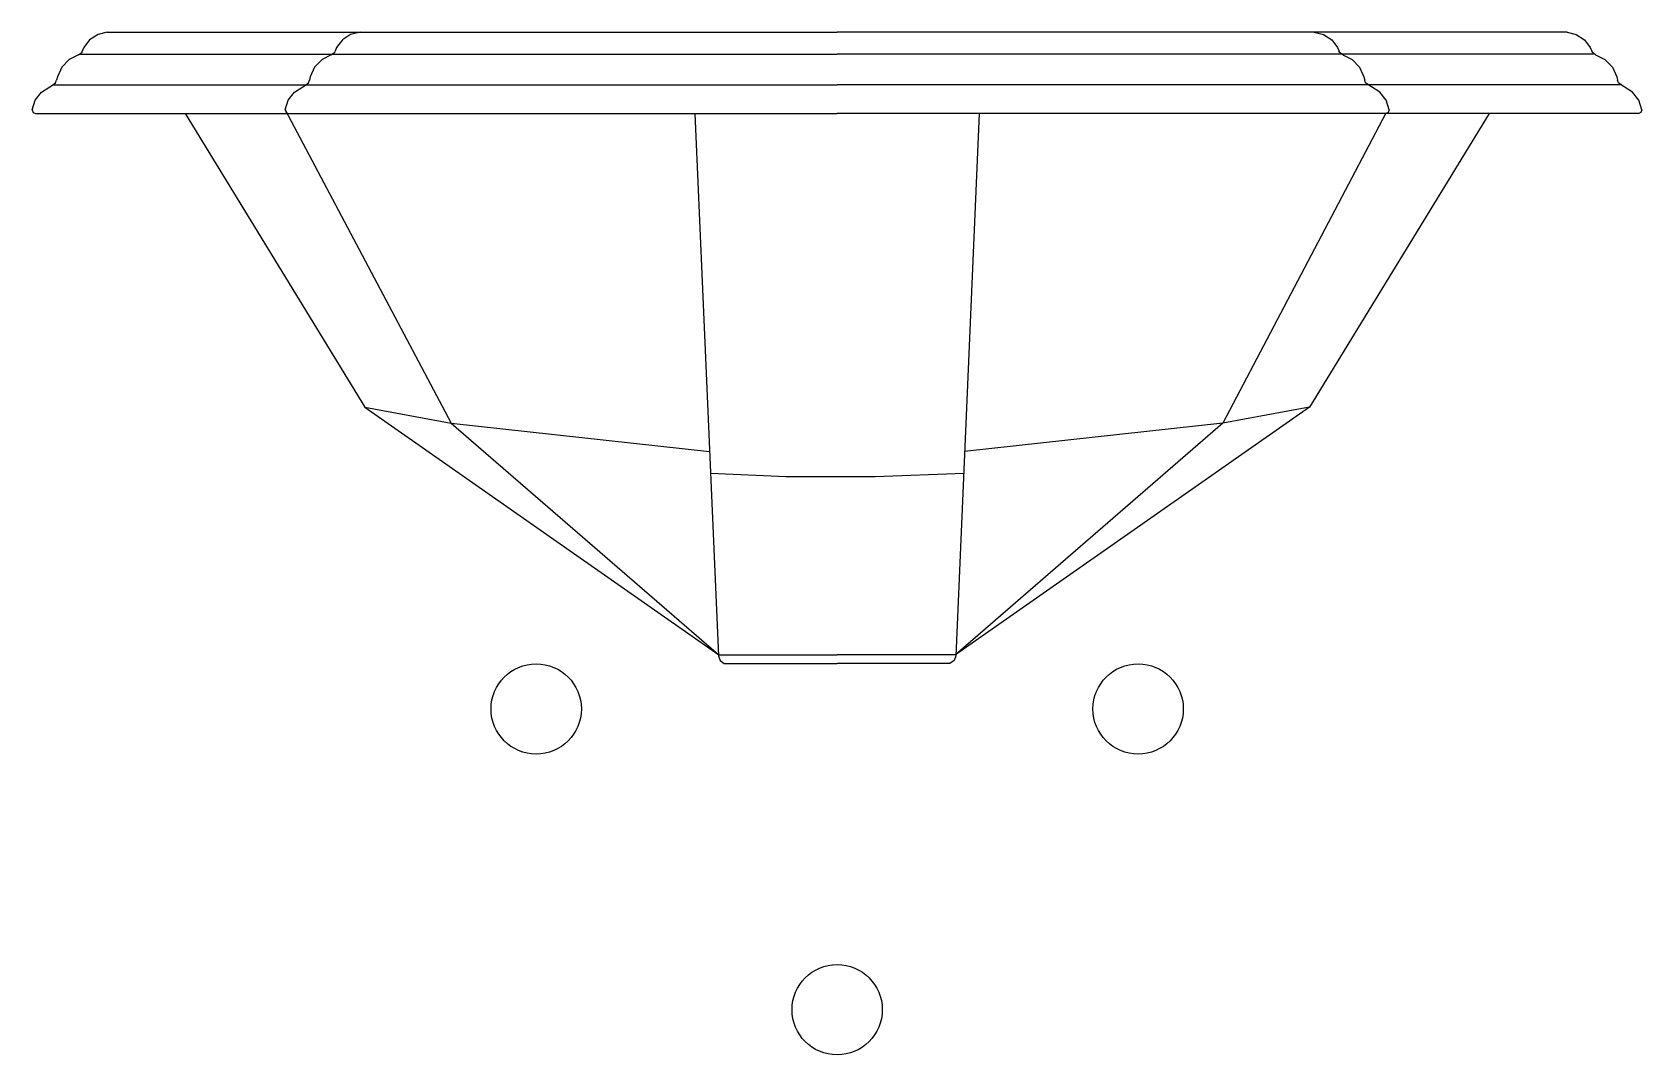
# Model space of a CAD drawing. Extents: x 1502 to 2037, y 1887 to 2227.
import ezdxf

# ---------------------------------------------------------------- set-up
doc = ezdxf.new("R2010")
doc.units = 0
doc.header["$LTSCALE"] = 50
doc.layers.add('FINA', color=6, linetype='CONTINUOUS')
doc.layers.add('GROSSA', color=3, linetype='CONTINUOUS')

msp = doc.modelspace()

# ---------------------------------------------------------------- linework, layer by layer
at = {"layer": 'FINA', "color": 0, "linetype": 'CONTINUOUS'}
for p, q in [((1608.04, 2226.18), (1605.35, 2224.41)), ((1611.21, 2226.92), (1608.04, 2226.18)), ((1928.18, 2226.92), (1931.25, 2226.18)), ((1931.25, 2226.18), (1934.05, 2224.41)), ((1518.24, 2219.57), (1769.7, 2219.57)), ((1601.62, 2219.38), (1602.74, 2220.31)), ((1602.74, 2220.31), (1602.93, 2220.59)), ((1603.39, 2221.8), (1602.93, 2220.59)), ((1605.35, 2224.41), (1603.39, 2221.8)), ((2021.06, 2219.57), (1769.7, 2219.57)), ((1934.05, 2224.41), (1936, 2221.8)), ((1936, 2221.8), (1936.47, 2220.59)), ((1936.56, 2220.31), (1936.47, 2220.59)), ((1937.77, 2219.38), (1936.56, 2220.31)), ((1596.04, 2215.29), (1594.64, 2212.12)), ((1598.55, 2217.8), (1596.04, 2215.29)), ((1601.62, 2219.38), (1598.55, 2217.8)), ((1937.77, 2219.38), (1940.84, 2217.8)), ((1940.84, 2217.8), (1943.26, 2215.29)), ((1943.26, 2215.29), (1944.75, 2212.12)), ((1509.4, 2209.42), (1769.7, 2209.42)), ((1592.13, 2208.77), (1592.69, 2209.05)), ((1592.69, 2209.05), (1593.99, 2210.08)), ((1593.99, 2210.08), (1594.36, 2211.01)), ((1594.64, 2212.12), (1594.36, 2211.01)), ((2029.9, 2209.42), (1769.7, 2209.42)), ((1944.75, 2212.12), (1945.03, 2211.01)), ((1945.31, 2210.08), (1945.03, 2211.01)), ((1946.7, 2209.05), (1945.31, 2210.08)), ((1947.26, 2208.77), (1946.7, 2209.05)), ((1586.27, 2201.14), (1587.29, 2204.31)), ((1587.29, 2204.31), (1589.34, 2207)), ((1589.34, 2207), (1592.13, 2208.77)), ((1950.05, 2207), (1947.26, 2208.77)), ((1952.1, 2204.31), (1950.05, 2207)), ((1953.12, 2201.14), (1952.1, 2204.31)), ((1586.27, 2201.14), (1641.45, 2096.91)), ((1586.27, 2201.14), (1586.64, 2200.21)), ((1586.64, 2200.21), (1587.29, 2199.93)), ((1722.42, 2199.93), (1730.24, 2019.58)), ((1816.88, 2199.93), (1809.15, 2019.58)), ((1952.02, 2199.96), (1897.84, 2096.91)), ((1952.75, 2200.21), (1952.01, 2199.93)), ((1953.12, 2201.14), (1952.75, 2200.21)), ((1612.79, 2102.22), (1641.45, 2096.91)), ((1926.6, 2102.22), (1897.84, 2096.91)), ((1641.45, 2096.91), (1727.26, 2087.51)), ((1641.45, 2096.91), (1730.33, 2019.95)), ((1897.84, 2096.91), (1809.06, 2019.95)), ((1897.84, 2096.91), (1812.04, 2087.51)), ((1752.76, 2079.14), (1727.63, 2080.16)), ((1782.35, 2079.04), (1752.76, 2079.14)), ((1811.85, 2080.16), (1782.35, 2079.04)), ((1730.33, 2019.95), (1769.7, 2019.95)), ((1809.06, 2019.95), (1769.7, 2019.95))]:
    msp.add_line(p, q, dxfattribs=at)
at = {"layer": 'FINA', "color": 0}
for centre in [(1669.7, 2001.92), (1869.7, 2001.92), (1769.7, 1901.92)]:
    msp.add_circle(centre, 15, dxfattribs=at)
at = {"layer": 'GROSSA', "color": 0, "linetype": 'CONTINUOUS'}
for p, q in [((1524.1, 2226.18), (1521.31, 2224.41)), ((1527.17, 2226.92), (1524.1, 2226.18)), ((1527.17, 2226.92), (1769.7, 2226.92)), ((2012.22, 2226.92), (1769.7, 2226.92)), ((2012.22, 2226.92), (2015.29, 2226.18)), ((2015.29, 2226.18), (2018.08, 2224.41)), ((1517.59, 2219.38), (1518.8, 2220.31)), ((1518.8, 2220.31), (1518.89, 2220.59)), ((1519.36, 2221.8), (1518.89, 2220.59)), ((1521.31, 2224.41), (1519.36, 2221.8)), ((2018.08, 2224.41), (2019.94, 2221.8)), ((2019.94, 2221.8), (2020.41, 2220.59)), ((2020.6, 2220.31), (2020.41, 2220.59)), ((2021.71, 2219.38), (2020.6, 2220.31)), ((1512.1, 2215.29), (1510.61, 2212.12)), ((1514.52, 2217.8), (1512.1, 2215.29)), ((1517.59, 2219.38), (1514.52, 2217.8)), ((2021.71, 2219.38), (2024.78, 2217.8)), ((2024.78, 2217.8), (2027.3, 2215.29)), ((2027.3, 2215.29), (2028.79, 2212.12)), ((1508.09, 2208.77), (1508.65, 2209.05)), ((1508.65, 2209.05), (1509.96, 2210.08)), ((1509.96, 2210.08), (1510.33, 2211.01)), ((1510.61, 2212.12), (1510.33, 2211.01)), ((2028.79, 2212.12), (2028.97, 2211.01)), ((2029.34, 2210.08), (2028.97, 2211.01)), ((2030.65, 2209.05), (2029.34, 2210.08)), ((2031.2, 2208.77), (2030.65, 2209.05)), ((1502.23, 2201.14), (1503.26, 2204.31)), ((1503.26, 2204.31), (1505.3, 2207)), ((1505.3, 2207), (1508.09, 2208.77)), ((2034, 2207), (2031.2, 2208.77)), ((2036.04, 2204.31), (2034, 2207)), ((2037.07, 2201.14), (2036.04, 2204.31)), ((1502.23, 2201.14), (1502.6, 2200.21)), ((1502.6, 2200.21), (1503.35, 2199.93)), ((1503.35, 2199.93), (1769.7, 2199.93)), ((1553.04, 2199.93), (1612.79, 2102.22)), ((2036.04, 2199.93), (1769.7, 2199.93)), ((1986.35, 2199.93), (1926.6, 2102.22)), ((2036.7, 2200.21), (2036.04, 2199.93)), ((2037.07, 2201.14), (2036.7, 2200.21)), ((1612.79, 2102.22), (1730.33, 2019.95)), ((1926.6, 2102.22), (1809.06, 2019.95)), ((1730.24, 2019.58), (1730.8, 2017.99)), ((1730.8, 2017.99), (1732.19, 2017.06)), ((1732.19, 2017.06), (1732.84, 2016.97)), ((1732.84, 2016.97), (1769.7, 2016.97)), ((1806.46, 2016.97), (1769.7, 2016.97)), ((1807.11, 2017.06), (1806.46, 2016.97)), ((1808.6, 2017.99), (1807.11, 2017.06)), ((1809.15, 2019.58), (1808.6, 2017.99))]:
    msp.add_line(p, q, dxfattribs=at)

doc.saveas('drawing.dxf')
